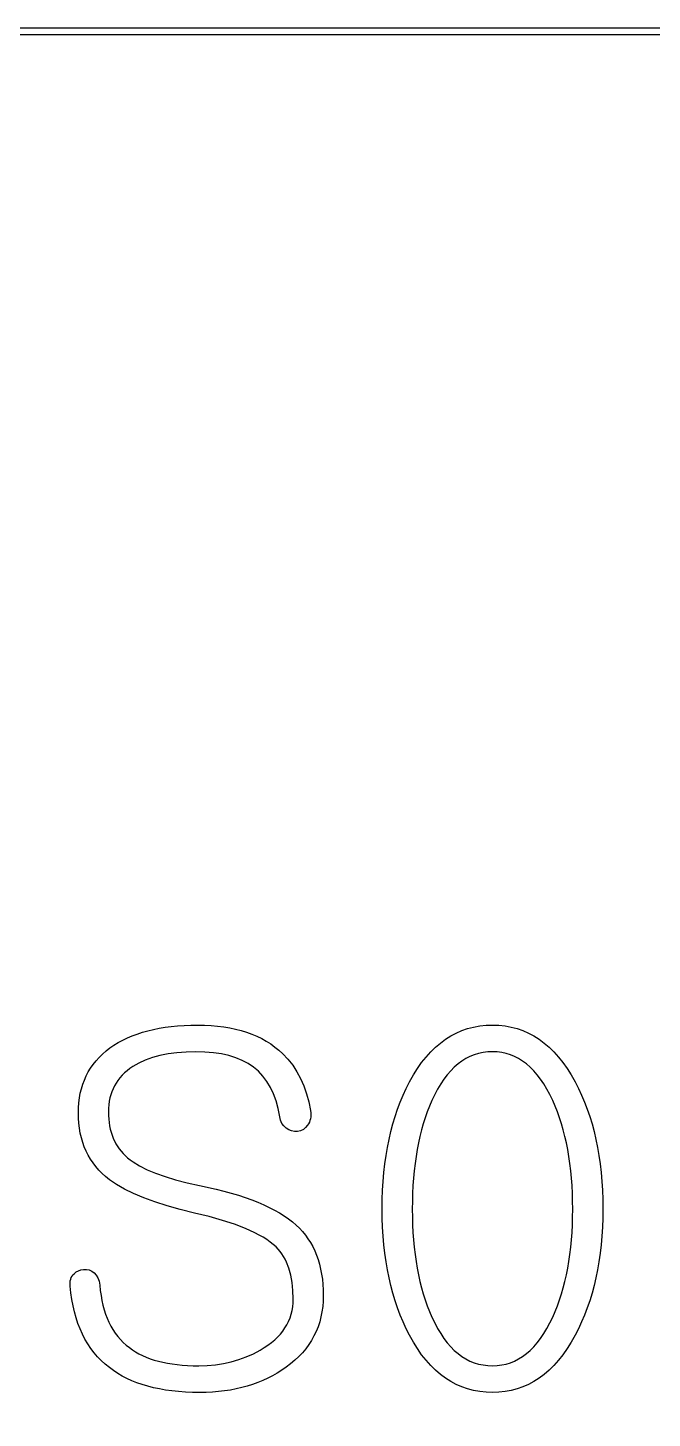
# Model space of a CAD drawing. Extents: x -145 to 145, y -175 to 185.
# Drawn here: x 45.54 to 63.41, y 145.27 to 185.1 of the extents above; entities that cross this region are included whole.
import ezdxf

# ---------------------------------------------------------------- set-up
doc = ezdxf.new("R2010")
doc.units = 0
doc.layers.add('screen_exp-1p', color=7, linetype='CONTINUOUS')

msp = doc.modelspace()

# ---------------------------------------------------------------- linework, layer by layer
at = {"layer": 'screen_exp-1p'}
for points in [[(-145.1, 185.1), (145.1, 185.1), (145.1, -175.1), (-145.1, -175.1), (-145.1, 185.1)], [(-144.9, 0.1), (-134.9, 0.1), (-134.9, -0.1), (-144.9, -0.1), (-144.9, -174.9), (144.9, -174.9), (144.9, -0.1), (134.9, -0.1), (134.9, 0.1), (144.9, 0.1), (144.9, 184.9), (-144.9, 184.9), (-144.9, 0.1)], [(50.398831, 156.530704), (50.59414, 156.5275), (50.783683, 156.51789), (50.96746, 156.501872), (51.14547, 156.479447), (51.317714, 156.450615), (51.484191, 156.415376), (51.644903, 156.37373), (51.799847, 156.325677), (51.949026, 156.271217), (52.092438, 156.210349), (52.230083, 156.143075), (52.361963, 156.069393), (52.488076, 155.989305), (52.608422, 155.902809), (52.723002, 155.809906), (52.831816, 155.710596), (52.981742, 155.550633), (53.117145, 155.378282), (53.238025, 155.193544), (53.344383, 154.996419), (53.436218, 154.786908), (53.51353, 154.565009), (53.57632, 154.330723), (53.624586, 154.08405), (53.632275, 154.02062), (53.634838, 153.960179), (53.632275, 153.902729), (53.624586, 153.848269), (53.611772, 153.796799), (53.593832, 153.748318), (53.570767, 153.702828), (53.542576, 153.660328), (53.488756, 153.59284), (53.422977, 153.540729), (53.345237, 153.503995), (53.255538, 153.482638), (53.168402, 153.483492), (53.084682, 153.499723), (53.00438, 153.531332), (52.927495, 153.578317), (52.860007, 153.639825), (52.807896, 153.715002), (52.771162, 153.803847), (52.749805, 153.90636), (52.702179, 154.140859), (52.641312, 154.359128), (52.567203, 154.561164), (52.479853, 154.74697), (52.379262, 154.916544), (52.265429, 155.069887), (52.138355, 155.206999), (51.99804, 155.327879), (51.843629, 155.430393), (51.674268, 155.519238), (51.489958, 155.594414), (51.290697, 155.655922), (51.076487, 155.703762), (50.847327, 155.737933), (50.603217, 155.758436), (50.344157, 155.76527), (50.064808, 155.758649), (49.800836, 155.738787), (49.55224, 155.705684), (49.319022, 155.65934), (49.101181, 155.599754), (48.898717, 155.526926), (48.71163, 155.440858), (48.53992, 155.341548), (48.455507, 155.283617), (48.37654, 155.22259), (48.303018, 155.158465), (48.234943, 155.091244), (48.172314, 155.020927), (48.11513, 154.947512), (48.063393, 154.871001), (48.017102, 154.791393), (47.976257, 154.708688), (47.940858, 154.622886), (47.910904, 154.533988), (47.886397, 154.441993), (47.867336, 154.346901), (47.853721, 154.248712), (47.845552, 154.147427), (47.842829, 154.043045), (47.844965, 153.938609), (47.851372, 153.837163), (47.86205, 153.738708), (47.877, 153.643242), (47.896221, 153.550766), (47.919714, 153.461281), (47.947478, 153.374785), (47.979514, 153.291279), (48.056399, 153.133238), (48.150369, 152.987156), (48.261426, 152.853034), (48.389567, 152.730873), (48.464904, 152.670112), (48.547395, 152.610846), (48.733842, 152.4968), (48.948906, 152.388734), (49.192589, 152.286648), (49.46489, 152.190541), (49.76581, 152.100415), (50.095348, 152.016269), (50.453504, 151.938102), (50.924212, 151.833667), (51.146111, 151.777444), (51.35904, 151.718553), (51.562999, 151.656991), (51.757988, 151.59276), (51.944007, 151.525859), (52.121056, 151.456289), (52.289135, 151.384049), (52.448245, 151.30914), (52.598384, 151.23156), (52.739554, 151.151312), (52.871753, 151.068393), (52.994983, 150.982805), (53.109243, 150.894547), (53.214533, 150.80362), (53.308877, 150.712426), (53.397135, 150.616533), (53.479306, 150.515942), (53.55539, 150.410652), (53.625387, 150.300664), (53.689298, 150.185977), (53.747122, 150.066591), (53.798859, 149.942507), (53.84451, 149.813725), (53.884074, 149.680244), (53.917551, 149.542064), (53.944941, 149.399186), (53.966244, 149.25161), (53.981461, 149.099334), (53.990591, 148.942361), (53.993635, 148.780689), (53.98947, 148.622113), (53.976976, 148.467595), (53.956153, 148.317136), (53.927001, 148.170734), (53.88952, 148.028389), (53.843709, 147.890103), (53.789569, 147.755875), (53.7271, 147.625704), (53.656301, 147.499591), (53.577174, 147.377536), (53.489717, 147.259539), (53.393931, 147.145599), (53.289816, 147.035718), (53.177372, 146.929894), (53.056598, 146.828128), (52.927495, 146.73042), (52.802503, 146.642696), (52.673561, 146.560632), (52.540667, 146.484228), (52.403822, 146.413483), (52.263027, 146.348397), (52.11828, 146.288972), (51.969582, 146.235205), (51.816933, 146.187099), (51.660333, 146.144652), (51.499782, 146.107864), (51.33528, 146.076737), (51.166827, 146.051269), (50.994423, 146.03146), (50.818068, 146.017311), (50.637762, 146.008822), (50.453504, 146.005992), (50.246395, 146.008768), (50.045373, 146.017097), (49.850437, 146.030979), (49.661588, 146.050414), (49.478826, 146.075402), (49.30215, 146.105942), (49.131562, 146.142036), (48.96706, 146.183682), (48.808644, 146.230881), (48.656316, 146.283632), (48.510074, 146.341937), (48.369919, 146.405794), (48.235851, 146.475204), (48.107869, 146.550167), (47.985974, 146.630683), (47.870166, 146.716752), (47.75046, 146.813979), (47.637375, 146.917721), (47.530911, 147.027976), (47.431067, 147.144745), (47.337844, 147.268028), (47.251241, 147.397825), (47.171259, 147.534136), (47.097898, 147.676961), (47.031158, 147.826299), (46.971038, 147.982152), (46.917539, 148.144518), (46.87066, 148.313398), (46.830402, 148.488792), (46.796765, 148.6707), (46.769748, 148.859122), (46.749353, 149.054058), (46.745081, 149.10745), (46.745935, 149.15828), (46.751915, 149.206546), (46.763021, 149.25225), (46.779252, 149.295391), (46.800609, 149.33597), (46.827092, 149.373985), (46.8587, 149.409438), (46.916791, 149.458131), (46.981716, 149.494865), (47.053476, 149.51964), (47.132069, 149.532454), (47.217497, 149.531599), (47.296091, 149.515368), (47.36785, 149.48376), (47.432775, 149.436774), (47.494283, 149.368432), (47.542123, 149.286421), (47.576294, 149.190742), (47.596797, 149.081395), (47.61132, 148.930241), (47.630968, 148.784319), (47.655742, 148.64363), (47.685642, 148.508174), (47.720667, 148.37795), (47.760818, 148.252958), (47.806095, 148.133199), (47.856498, 148.018672), (47.912026, 147.909378), (47.972679, 147.805316), (48.038459, 147.706487), (48.109364, 147.61289), (48.185395, 147.524525), (48.266551, 147.441393), (48.352833, 147.363494), (48.444241, 147.290827), (48.53047, 147.22793), (48.621718, 147.169092), (48.717984, 147.114311), (48.819269, 147.063589), (48.925574, 147.016924), (49.036897, 146.974317), (49.153239, 146.935767), (49.2746, 146.901276), (49.40098, 146.870842), (49.532379, 146.844466), (49.668796, 146.822148), (49.810233, 146.803888), (49.956688, 146.789686), (50.108162, 146.779541), (50.264655, 146.773454), (50.426167, 146.771425), (50.668996, 146.778473), (50.905418, 146.799617), (51.135432, 146.834856), (51.35904, 146.88419), (51.57624, 146.94762), (51.787033, 147.025146), (51.991419, 147.116767), (52.189398, 147.222484), (52.303605, 147.290667), (52.410443, 147.361945), (52.509913, 147.436321), (52.602015, 147.513793), (52.686749, 147.594363), (52.764114, 147.678028), (52.834112, 147.764791), (52.896741, 147.854651), (52.952002, 147.947607), (52.999895, 148.04366), (53.04042, 148.142809), (53.073577, 148.245056), (53.099365, 148.350399), (53.117786, 148.458839), (53.128838, 148.570376), (53.132522, 148.685009), (53.124833, 148.929547), (53.101768, 149.157425), (53.063325, 149.368646), (53.009506, 149.563208), (52.940309, 149.741111), (52.899945, 149.823816), (52.855736, 149.902356), (52.807683, 149.976732), (52.755785, 150.046943), (52.700043, 150.112989), (52.640457, 150.174871), (52.562451, 150.245936), (52.475368, 150.315614), (52.379208, 150.383902), (52.273972, 150.450803), (52.159659, 150.516316), (52.036269, 150.58044), (51.762259, 150.704524), (51.451942, 150.823055), (51.105319, 150.936033), (50.722389, 151.043459), (50.303151, 151.145332), (49.897369, 151.246991), (49.520632, 151.353776), (49.172941, 151.465686), (48.854295, 151.582722), (48.564694, 151.704884), (48.304139, 151.832172), (48.07263, 151.964585), (47.870166, 152.102124), (47.76258, 152.189687), (47.661936, 152.281522), (47.568232, 152.377628), (47.481469, 152.478006), (47.401648, 152.582655), (47.328767, 152.691576), (47.262827, 152.804768), (47.203829, 152.922231), (47.151771, 153.043966), (47.106655, 153.169972), (47.068479, 153.300249), (47.037244, 153.434798), (47.012951, 153.573618), (46.995598, 153.71671), (46.985187, 153.864073), (46.981716, 154.015708), (46.98524, 154.162323), (46.995812, 154.304881), (47.013431, 154.443381), (47.038099, 154.577823), (47.069814, 154.708207), (47.108577, 154.834534), (47.154387, 154.956802), (47.207246, 155.075013), (47.267152, 155.189166), (47.334106, 155.299261), (47.408108, 155.405298), (47.489158, 155.507278), (47.577255, 155.6052), (47.6724, 155.699064), (47.774594, 155.78887), (47.883834, 155.874618), (48.000977, 155.954066), (48.12346, 156.028388), (48.251281, 156.097584), (48.384442, 156.161655), (48.522942, 156.220601), (48.666781, 156.27442), (48.815959, 156.323114), (48.970477, 156.366682), (49.130334, 156.405125), (49.29553, 156.438442), (49.466065, 156.466633), (49.64194, 156.489698), (49.823154, 156.507638), (50.009707, 156.520452), (50.201599, 156.528141), (50.398831, 156.530704)], [(58.837108, 156.530704), (59.020938, 156.52435), (59.199963, 156.505289), (59.374183, 156.47352), (59.543597, 156.429045), (59.708206, 156.371861), (59.868009, 156.301971), (60.023007, 156.219373), (60.1732, 156.124067), (60.318588, 156.016054), (60.45917, 155.895334), (60.594947, 155.761906), (60.725918, 155.615771), (60.852085, 155.456929), (60.973445, 155.285379), (61.090001, 155.101122), (61.201751, 154.904157), (61.297751, 154.716964), (61.387557, 154.52443), (61.47117, 154.326558), (61.548589, 154.123347), (61.619814, 153.914796), (61.684846, 153.700906), (61.743684, 153.481677), (61.796329, 153.257108), (61.842781, 153.027201), (61.883039, 152.791954), (61.917103, 152.551367), (61.944974, 152.305442), (61.966651, 152.054177), (61.982135, 151.797573), (61.991425, 151.53563), (61.994522, 151.268348), (61.991425, 151.00272), (61.982135, 150.742326), (61.966651, 150.487163), (61.944974, 150.237234), (61.917103, 149.992536), (61.883039, 149.753071), (61.842781, 149.518839), (61.796329, 149.289839), (61.743684, 149.066071), (61.684846, 148.847536), (61.619814, 148.634233), (61.548589, 148.426163), (61.47117, 148.223325), (61.387557, 148.02572), (61.297751, 147.833347), (61.201751, 147.646207), (61.090001, 147.447587), (60.973445, 147.261781), (60.852085, 147.08879), (60.725918, 146.928613), (60.594947, 146.78125), (60.45917, 146.646701), (60.318588, 146.524966), (60.1732, 146.416045), (60.023007, 146.319939), (59.868009, 146.236647), (59.708206, 146.166169), (59.543597, 146.108505), (59.374183, 146.063656), (59.199963, 146.03162), (59.020938, 146.012399), (58.837108, 146.005992), (58.651623, 146.012399), (58.47105, 146.03162), (58.295389, 146.063656), (58.12464, 146.108505), (57.958803, 146.166169), (57.797878, 146.236647), (57.641866, 146.319939), (57.490765, 146.416045), (57.344577, 146.524966), (57.203301, 146.646701), (57.066936, 146.78125), (56.935484, 146.928613), (56.808944, 147.08879), (56.687316, 147.261781), (56.570601, 147.447587), (56.458797, 147.646207), (56.364452, 147.833347), (56.276195, 148.02572), (56.194024, 148.223325), (56.11794, 148.426163), (56.047942, 148.634233), (55.984032, 148.847536), (55.926208, 149.066071), (55.87447, 149.289839), (55.82882, 149.518839), (55.789256, 149.753071), (55.755779, 149.992536), (55.728389, 150.237234), (55.707085, 150.487163), (55.691868, 150.742326), (55.682738, 151.00272), (55.679695, 151.268348), (55.682738, 151.53563), (55.691868, 151.797573), (55.707085, 152.054177), (55.728389, 152.305442), (55.755779, 152.551367), (55.789256, 152.791954), (55.82882, 153.027201), (55.87447, 153.257108), (55.926208, 153.481677), (55.984032, 153.700906), (56.047942, 153.914796), (56.11794, 154.123347), (56.194024, 154.326558), (56.276195, 154.52443), (56.364452, 154.716964), (56.458797, 154.904157), (56.570601, 155.101122), (56.687316, 155.285379), (56.808944, 155.456929), (56.935484, 155.615771), (57.066936, 155.761906), (57.203301, 155.895334), (57.344577, 156.016054), (57.490765, 156.124067), (57.641866, 156.219373), (57.797878, 156.301971), (57.958803, 156.371861), (58.12464, 156.429045), (58.295389, 156.47352), (58.47105, 156.505289), (58.651623, 156.52435), (58.837108, 156.530704)], [(58.837108, 155.76527), (58.700584, 155.759824), (58.567797, 155.743486), (58.438748, 155.716256), (58.313436, 155.678134), (58.191861, 155.629119), (58.074024, 155.569213), (57.959924, 155.498415), (57.849562, 155.416724), (57.742938, 155.324142), (57.640051, 155.220668), (57.540901, 155.106301), (57.445489, 154.981042), (57.353814, 154.844892), (57.265877, 154.697849), (57.181677, 154.539914), (57.101214, 154.371087), (57.033353, 154.211551), (56.969869, 154.047316), (56.910764, 153.878382), (56.856036, 153.70475), (56.805687, 153.52642), (56.759716, 153.34339), (56.718124, 153.155663), (56.680909, 152.963236), (56.648073, 152.766112), (56.619615, 152.564288), (56.595535, 152.357766), (56.575833, 152.146546), (56.560509, 151.930627), (56.549564, 151.71001), (56.542997, 151.484694), (56.540808, 151.254679), (56.542997, 151.027975), (56.549564, 150.805756), (56.560509, 150.588022), (56.575833, 150.374772), (56.595535, 150.166008), (56.619615, 149.961729), (56.648073, 149.761934), (56.680909, 149.566625), (56.718124, 149.3758), (56.759716, 149.189461), (56.805687, 149.007606), (56.856036, 148.830237), (56.910764, 148.657352), (56.969869, 148.488952), (57.033353, 148.325038), (57.101214, 148.165608), (57.181677, 147.996781), (57.265877, 147.838846), (57.353814, 147.691804), (57.445489, 147.555653), (57.540901, 147.430394), (57.640051, 147.316028), (57.742938, 147.212553), (57.849562, 147.119971), (57.959924, 147.038281), (58.074024, 146.967482), (58.191861, 146.907576), (58.313436, 146.858562), (58.438748, 146.82044), (58.567797, 146.793209), (58.700584, 146.776871), (58.837108, 146.771425), (58.970376, 146.776871), (59.100226, 146.793209), (59.226659, 146.82044), (59.349676, 146.858562), (59.469275, 146.907576), (59.585456, 146.967482), (59.698221, 147.038281), (59.807569, 147.119971), (59.913499, 147.212553), (60.016013, 147.316028), (60.115109, 147.430394), (60.210788, 147.555653), (60.30305, 147.691804), (60.391895, 147.838846), (60.477323, 147.996781), (60.559334, 148.165608), (60.628851, 148.325038), (60.693883, 148.488952), (60.75443, 148.657352), (60.810492, 148.830237), (60.862069, 149.007606), (60.909161, 149.189461), (60.951768, 149.3758), (60.98989, 149.566625), (61.023528, 149.761934), (61.05268, 149.961729), (61.077347, 150.166008), (61.097529, 150.374772), (61.113227, 150.588022), (61.124439, 150.805756), (61.131167, 151.027975), (61.133409, 151.254679), (61.131167, 151.484694), (61.124439, 151.71001), (61.113227, 151.930627), (61.097529, 152.146546), (61.077347, 152.357766), (61.05268, 152.564288), (61.023528, 152.766112), (60.98989, 152.963236), (60.951768, 153.155663), (60.909161, 153.34339), (60.862069, 153.52642), (60.810492, 153.70475), (60.75443, 153.878382), (60.693883, 154.047316), (60.628851, 154.211551), (60.559334, 154.371087), (60.477323, 154.539914), (60.391895, 154.697849), (60.30305, 154.844892), (60.210788, 154.981042), (60.115109, 155.106301), (60.016013, 155.220668), (59.913499, 155.324142), (59.807569, 155.416724), (59.698221, 155.498415), (59.585456, 155.569213), (59.469275, 155.629119), (59.349676, 155.678134), (59.226659, 155.716256), (59.100226, 155.743486), (58.970376, 155.759824), (58.837108, 155.76527)]]:
    msp.add_lwpolyline(points, dxfattribs=at)

doc.saveas('drawing.dxf')
